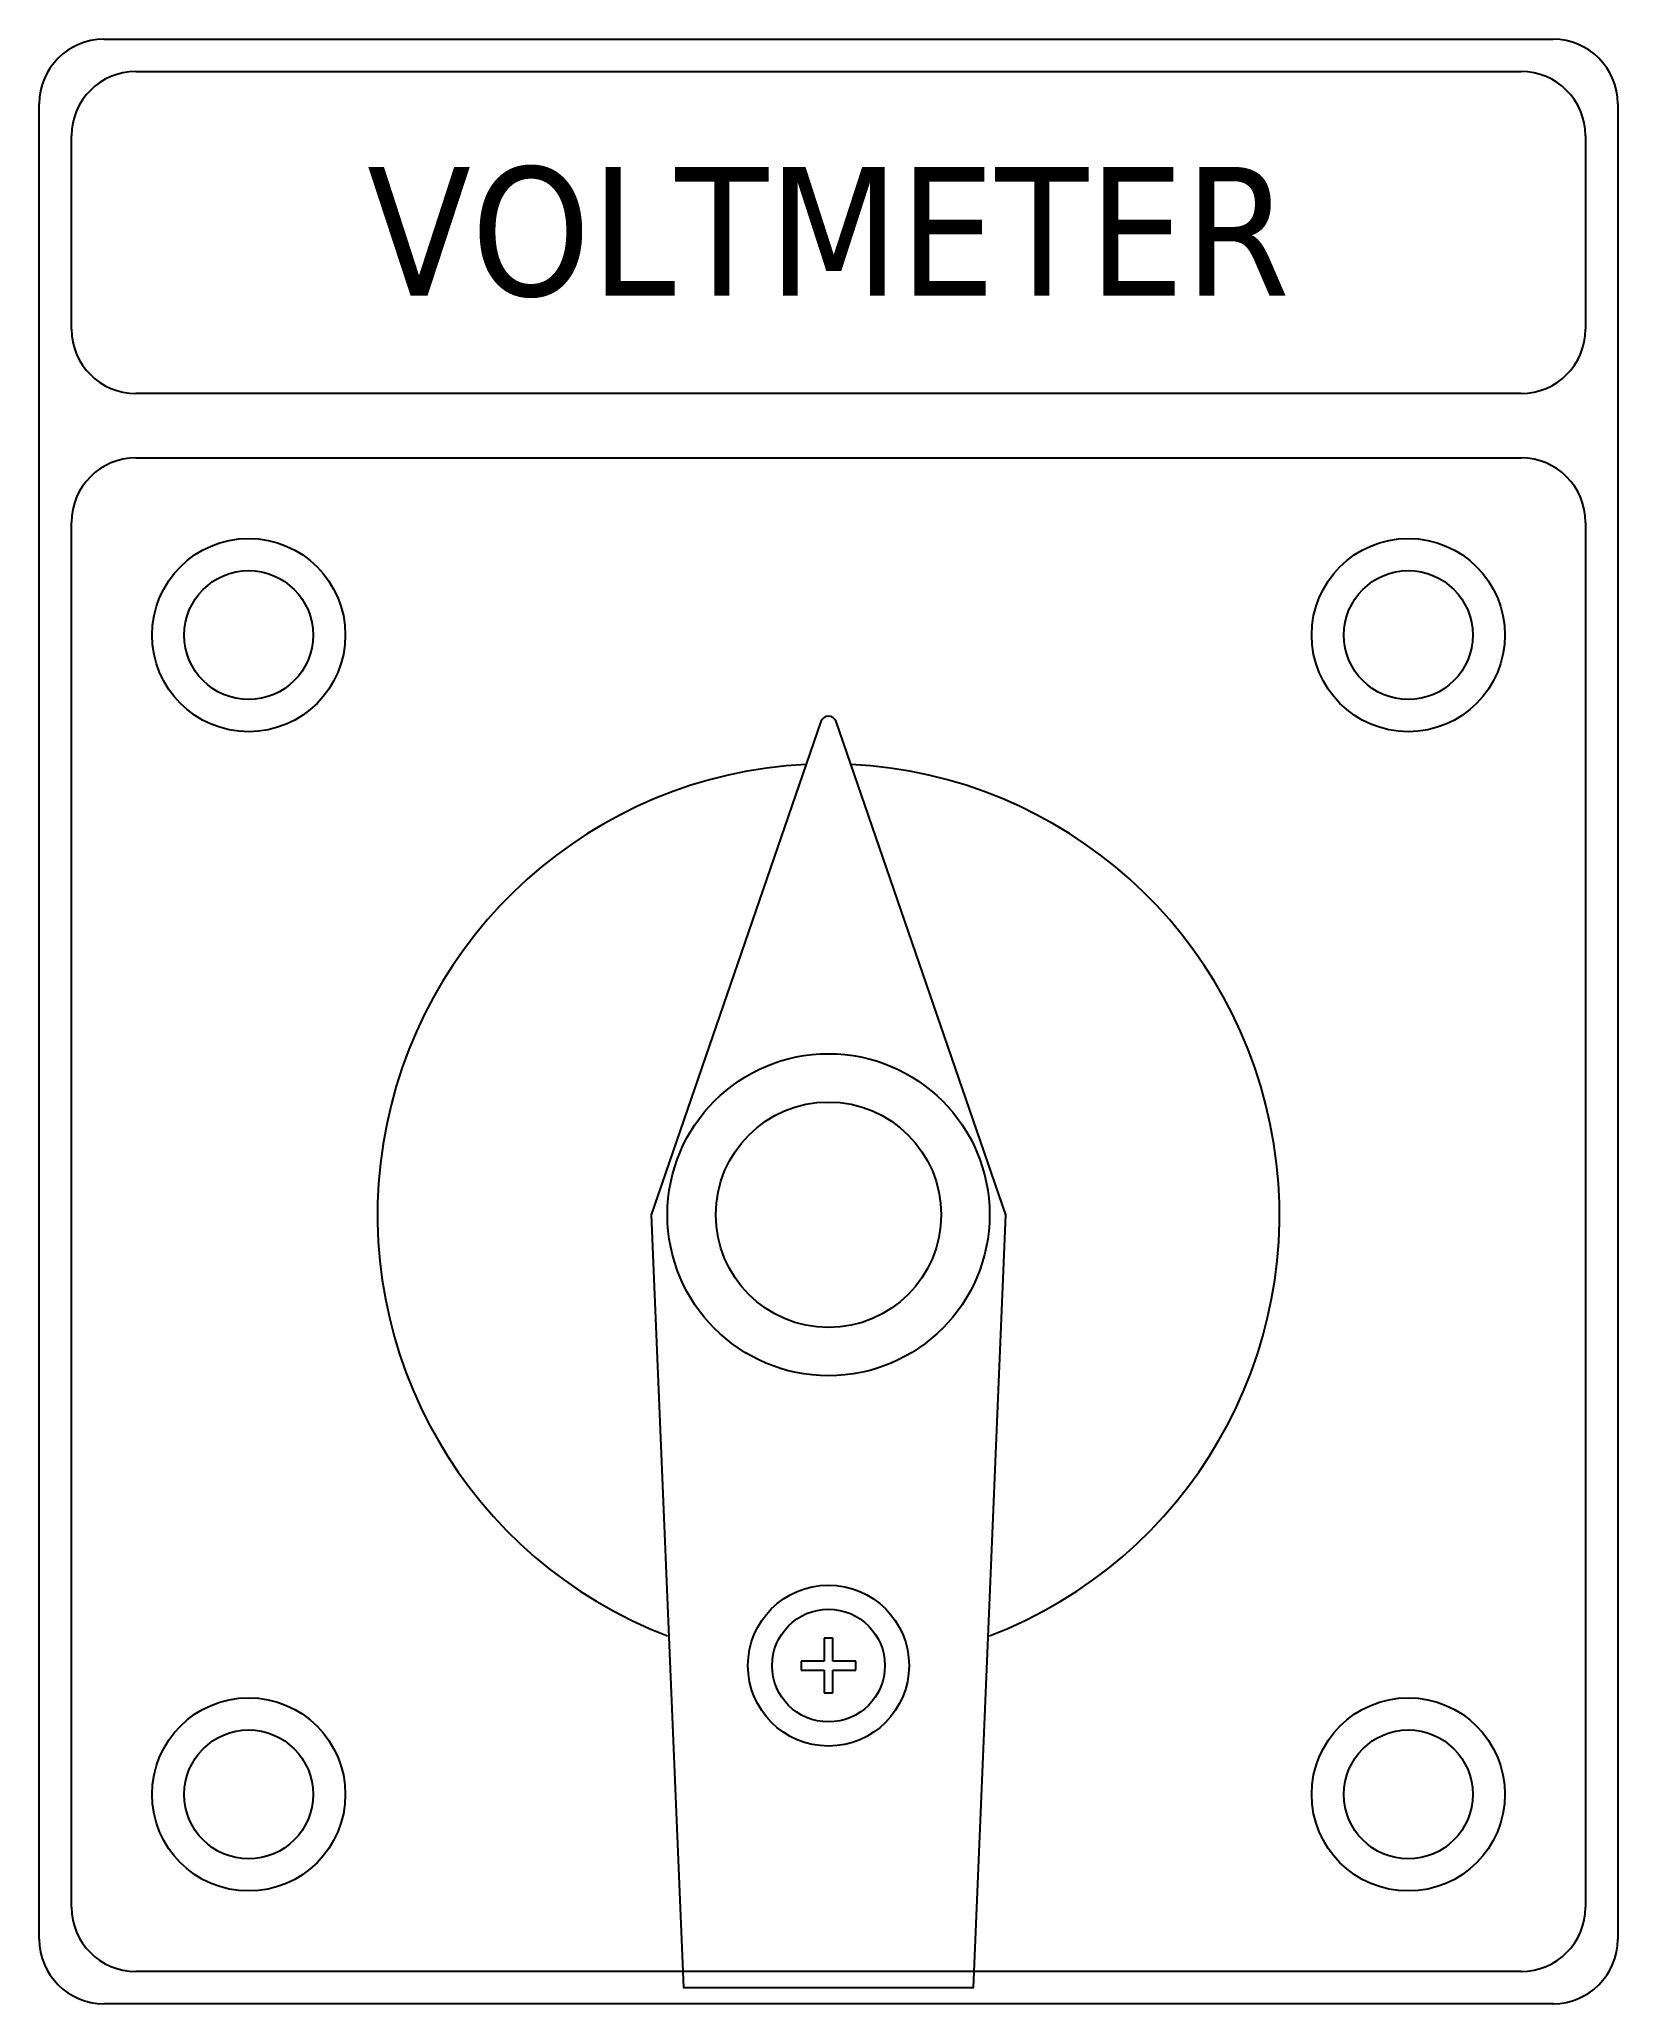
# Model space of a CAD drawing. Header units: inches. Extents: x 0 to 49, y 0 to 61.
import ezdxf
from ezdxf.enums import TextEntityAlignment as Align

# ---------------------------------------------------------------- set-up
doc = ezdxf.new("R2010")
doc.units = ezdxf.units.IN
doc.styles.add('Tahoma (Input Text)', font='tahoma.ttf')

# ---------------------------------------------------------------- blocks, each defined once
blk = doc.blocks.new('Von-nho')
at = {"color": 6}
for p, q in [((-22.5, 36.5), (22.5, 36.5)), ((-21.5, 35.5), (21.5, 35.5)), ((-24.5, -22.5), (-24.5, 34.5)), ((24.5, 34.5), (24.5, -22.5)), ((-23.5, 27.5), (-23.5, 33.5)), ((23.5, 33.5), (23.5, 27.5)), ((21.5, 25.5), (-21.5, 25.5)), ((-21.5, 23.5), (21.5, 23.5)), ((-23.5, -21.5), (-23.5, 21.5)), ((23.5, 21.5), (23.5, -21.5)), ((0.138, -13.152), (-0.138, -13.152)), ((-0.138, -13.152), (-0.138, -13.862)), ((0.138, -13.862), (0.138, -13.152)), ((-0.848, -13.862), (-0.848, -14.138)), ((-0.138, -13.862), (-0.848, -13.862)), ((0.848, -13.862), (0.138, -13.862)), ((0.848, -14.138), (0.848, -13.862)), ((-0.848, -14.138), (-0.138, -14.138)), ((-0.138, -14.138), (-0.138, -14.848)), ((0.138, -14.138), (0.848, -14.138)), ((0.138, -14.848), (0.138, -14.138)), ((-0.138, -14.848), (0.138, -14.848)), ((21.5, -23.5), (-21.5, -23.5)), ((22.5, -24.5), (-22.5, -24.5))]:
    blk.add_line(p, q, dxfattribs=at)
blk.add_lwpolyline([(5.5, 0), (0.236, 15.312, 0.713683), (-0.236, 15.312), (-5.5, 0), (-4.5, -24), (4.5, -24), (5.5, 0)], format="xyb", dxfattribs=at)
at = {"color": 2}
for centre, radius in [((-18, 18), 3), ((18, 18), 3), ((0, 0), 5), ((-18, -18), 3), ((18, -18), 3)]:
    blk.add_circle(centre, radius, dxfattribs=at)
at = {"color": 6}
for centre, radius in [((-18, 18), 2), ((18, 18), 2), ((0, 0), 3.5), ((0, -14), 2.5), ((0, -14), 1.75), ((-18, -18), 2), ((18, -18), 2)]:
    blk.add_circle(centre, radius, dxfattribs=at)
for centre, radius, start, end in [((-22.5, 34.5), 2, 90, 180), ((22.5, 34.5), 2, 0, 90), ((-21.5, 33.5), 2, 90, 180), ((21.5, 33.5), 2, 0, 90), ((-21.5, 27.5), 2, 180, 270), ((21.5, 27.5), 2, 270, 0), ((-21.5, 21.5), 2, 90, 180), ((21.5, 21.5), 2, 0, 90), ((0, 0), 14, 92.83897, 249.08828), ((0, 0), 14, 290.91172, 87.16103), ((-21.5, -21.5), 2, 180, 270), ((21.5, -21.5), 2, 270, 0), ((-22.5, -22.5), 2, 180, 270), ((22.5, -22.5), 2, 270, 0)]:
    blk.add_arc(centre, radius, start, end, dxfattribs=at)
at = {"color": 6, "insert": (0, 30.5), "char_height": 4, "width": 47, "attachment_point": 5}
blk.add_mtext('{\\fTahoma|b0|i0|c0|p34;VOLTMETER}', dxfattribs=at)
at = {"color": 6, "style": 'Tahoma (Input Text)'}
for tag, p in [('O', (0, 18)), ('RS', (-12.728, 12.728)), ('RN', (12.728, 12.728)), ('ST', (-18, 0)), ('SN', (18, 0)), ('TR', (-12.728, -12.728)), ('TN', (12.728, -12.728))]:
    blk.add_attdef(tag, text='', height=4, dxfattribs=at).set_placement(p, align=Align.MIDDLE_CENTER)

msp = doc.modelspace()

# ---------------------------------------------------------------- block references
msp.add_blockref('Von-nho', (24.5, 24.5))

doc.saveas('drawing.dxf')
